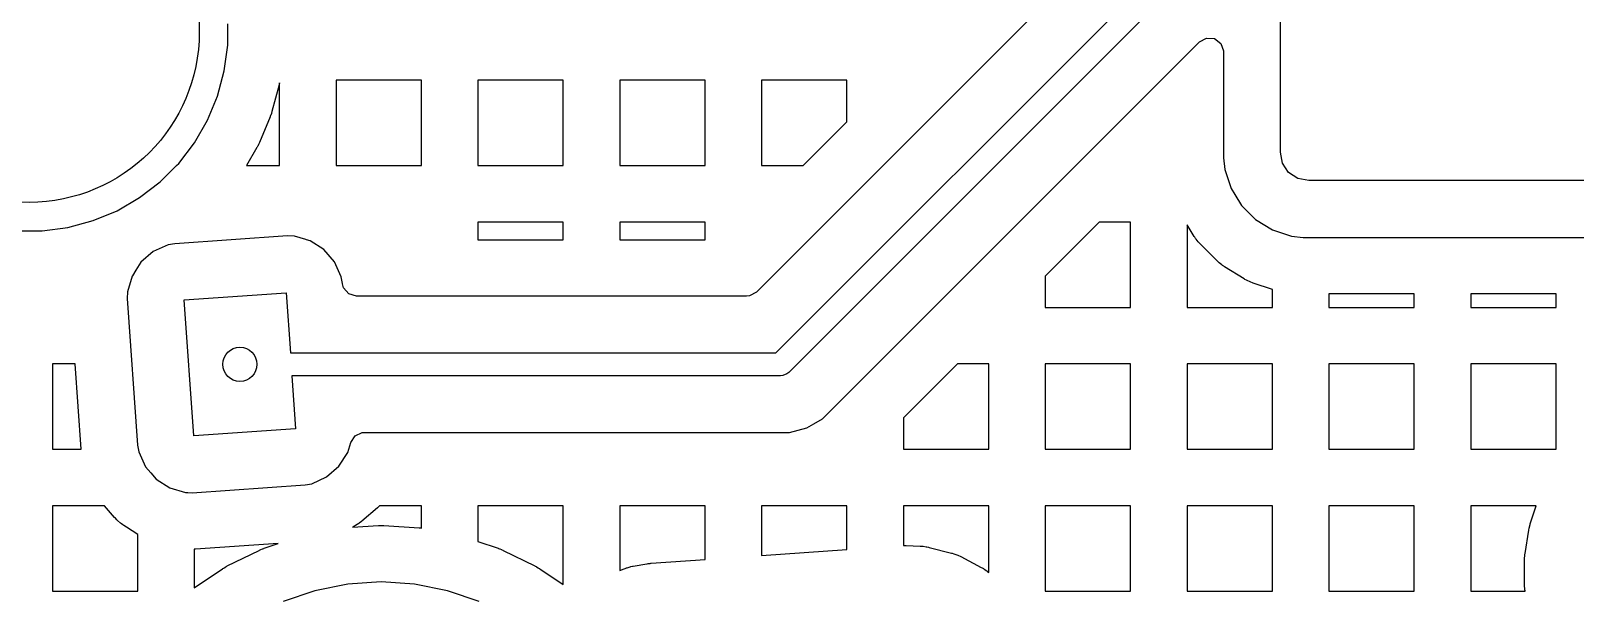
# Model space of a CAD drawing. Extents: x 2.49 to 8.57, y -5.87 to -1.87.
# Drawn here: x 4.556 to 5.092, y -3.685 to -3.487 of the extents above; entities that cross this region are included whole.
import ezdxf

# ---------------------------------------------------------------- set-up
doc = ezdxf.new("R2010")
doc.units = 0
doc.header["$MEASUREMENT"] = 0
doc.layers.add('BLACK', color=7, linetype='CONTINUOUS')

msp = doc.modelspace()

# ---------------------------------------------------------------- linework, layer by layer
at = {"layer": 'BLACK', "linetype": 'CONTINUOUS'}
for p, q in [((4.81437, -3.59888), (5.09939, -3.31386)), ((5.10381, -3.32058), (4.81879, -3.6056)), ((4.9313, -3.45409), (4.80764, -3.57775)), ((4.98937, -3.52925), (4.98937, -3.45051)), ((4.62414, -3.49208), (4.62414, -3.48465)), ((4.62296, -3.50104), (4.62414, -3.49208)), ((4.88007, -3.57218), (4.96133, -3.49093)), ((4.96133, -3.49093), (4.96375, -3.48961)), ((4.96375, -3.48961), (4.96649, -3.4898)), ((4.96649, -3.4898), (4.96869, -3.49145)), ((4.96869, -3.49145), (4.96965, -3.49403)), ((4.96965, -3.49403), (4.96967, -3.49438)), ((4.96967, -3.49438), (4.96967, -3.53121)), ((4.62062, -3.50976), (4.62296, -3.50104)), ((4.64198, -3.5058), (4.63947, -3.51515)), ((4.64202, -3.50565), (4.64198, -3.5058)), ((4.64209, -3.50533), (4.64202, -3.50565)), ((4.64212, -3.50518), (4.64209, -3.50533)), ((4.64213, -3.50514), (4.64212, -3.50518)), ((4.64213, -3.53386), (4.64213, -3.50514)), ((4.69134, -3.50425), (4.66174, -3.50425)), ((4.66174, -3.50425), (4.66174, -3.53386)), ((4.69134, -3.53386), (4.69134, -3.50425)), ((4.74056, -3.50425), (4.71095, -3.50425)), ((4.71095, -3.50425), (4.71095, -3.53386)), ((4.74056, -3.53386), (4.74056, -3.50425)), ((4.78977, -3.50425), (4.76016, -3.50425)), ((4.76016, -3.50425), (4.76016, -3.53386)), ((4.78977, -3.53386), (4.78977, -3.50425)), ((4.83898, -3.50425), (4.80938, -3.50425)), ((4.80938, -3.50425), (4.80938, -3.53386)), ((4.83898, -3.51868), (4.83898, -3.50425)), ((4.61716, -3.51811), (4.62062, -3.50976)), ((4.61264, -3.52593), (4.61716, -3.51811)), ((4.63886, -3.51697), (4.63515, -3.52591)), ((4.63891, -3.51682), (4.63886, -3.51697)), ((4.63903, -3.51652), (4.63891, -3.51682)), ((4.63908, -3.51637), (4.63903, -3.51652)), ((4.63929, -3.51576), (4.63908, -3.51637)), ((4.63934, -3.51561), (4.63929, -3.51576)), ((4.63943, -3.5153), (4.63934, -3.51561)), ((4.63947, -3.51515), (4.63943, -3.5153)), ((4.8238, -3.53386), (4.83898, -3.51868)), ((4.60714, -3.5331), (4.61264, -3.52593)), ((4.6343, -3.52764), (4.63071, -3.53386)), ((4.63438, -3.5275), (4.6343, -3.52764)), ((4.63453, -3.52721), (4.63438, -3.5275)), ((4.6346, -3.52707), (4.63453, -3.52721)), ((4.63489, -3.5265), (4.6346, -3.52707)), ((4.63496, -3.52635), (4.63489, -3.5265)), ((4.63509, -3.52606), (4.63496, -3.52635)), ((4.63515, -3.52591), (4.63509, -3.52606)), ((4.99012, -3.53301), (4.98937, -3.52925)), ((4.60076, -3.53949), (4.60639, -3.53386)), ((4.60639, -3.53386), (4.60714, -3.5331)), ((4.60714, -3.5331), (4.60714, -3.5331)), ((4.60714, -3.5331), (4.60714, -3.5331)), ((4.63071, -3.53386), (4.64213, -3.53386)), ((4.66174, -3.53386), (4.69134, -3.53386)), ((4.71095, -3.53386), (4.74056, -3.53386)), ((4.76016, -3.53386), (4.78977, -3.53386)), ((4.80938, -3.53386), (4.8238, -3.53386)), ((4.96967, -3.53121), (4.96967, -3.53122)), ((4.96967, -3.53122), (4.97008, -3.53526)), ((4.97008, -3.53526), (4.97008, -3.53526)), ((4.97008, -3.53526), (4.97225, -3.54182)), ((4.99225, -3.53621), (4.99012, -3.53301)), ((4.59359, -3.54499), (4.60076, -3.53949)), ((4.60076, -3.53949), (4.60076, -3.53949)), ((4.60076, -3.53949), (4.60076, -3.53949)), ((4.99545, -3.53834), (4.99225, -3.53621)), ((4.99921, -3.53909), (4.99545, -3.53834)), ((5.13628, -3.53909), (4.99921, -3.53909)), ((4.58577, -3.54951), (4.59359, -3.54499)), ((4.97225, -3.54182), (4.97225, -3.54182)), ((4.97225, -3.54182), (4.97355, -3.54393)), ((4.97355, -3.54393), (4.97588, -3.5477)), ((4.57742, -3.55296), (4.58577, -3.54951)), ((4.97588, -3.5477), (4.98076, -3.55258)), ((4.5507, -3.55648), (4.55974, -3.55648)), ((4.55974, -3.55648), (4.56869, -3.5553)), ((4.55974, -3.55648), (4.55974, -3.55648)), ((4.56869, -3.5553), (4.57742, -3.55296)), ((4.74056, -3.55347), (4.71095, -3.55347)), ((4.71095, -3.55347), (4.71095, -3.55957)), ((4.74056, -3.55957), (4.74056, -3.55347)), ((4.78977, -3.55347), (4.76016, -3.55347)), ((4.76016, -3.55347), (4.76016, -3.55957)), ((4.78977, -3.55957), (4.78977, -3.55347)), ((4.92652, -3.55347), (4.9078, -3.57218)), ((4.93741, -3.55347), (4.92652, -3.55347)), ((4.93741, -3.58307), (4.93741, -3.55347)), ((4.95949, -3.55848), (4.95701, -3.55446)), ((4.95701, -3.55446), (4.95701, -3.58307)), ((4.98076, -3.55258), (4.98664, -3.55621)), ((4.98664, -3.55621), (4.9932, -3.55838)), ((4.6035, -3.56138), (4.59834, -3.56373)), ((4.60582, -3.56097), (4.6035, -3.56138)), ((4.6035, -3.56138), (4.6035, -3.56138)), ((4.64493, -3.55823), (4.60582, -3.56097)), ((4.60582, -3.56097), (4.60582, -3.56097)), ((4.64729, -3.55832), (4.64493, -3.55823)), ((4.64493, -3.55823), (4.64493, -3.55823)), ((4.65121, -3.55948), (4.64729, -3.55832)), ((4.64729, -3.55832), (4.64729, -3.55832)), ((4.65153, -3.55957), (4.65121, -3.55948)), ((4.65272, -3.55992), (4.65153, -3.55957)), ((4.65748, -3.56299), (4.65272, -3.55992)), ((4.71095, -3.55957), (4.74056, -3.55957)), ((4.76016, -3.55957), (4.78977, -3.55957)), ((4.95965, -3.55871), (4.95949, -3.55848)), ((4.95997, -3.55918), (4.95965, -3.55871)), ((4.96014, -3.55941), (4.95997, -3.55918)), ((4.96085, -3.56031), (4.96014, -3.55941)), ((4.96103, -3.56052), (4.96085, -3.56031)), ((4.96142, -3.56095), (4.96103, -3.56052)), ((4.96161, -3.56116), (4.96142, -3.56095)), ((4.9673, -3.56685), (4.96161, -3.56116)), ((4.9932, -3.55838), (4.99724, -3.55879)), ((4.99724, -3.55879), (5.12662, -3.55879)), ((4.59405, -3.56743), (4.59226, -3.5702)), ((4.59834, -3.56373), (4.59405, -3.56743)), ((4.59834, -3.56373), (4.59834, -3.56373)), ((4.66119, -3.56728), (4.65748, -3.56299)), ((4.66353, -3.57244), (4.66119, -3.56728)), ((4.66119, -3.56728), (4.66119, -3.56728)), ((4.66119, -3.56728), (4.66119, -3.56728)), ((4.96751, -3.56704), (4.9673, -3.56685)), ((4.96794, -3.56742), (4.96751, -3.56704)), ((4.96815, -3.56761), (4.96794, -3.56742)), ((4.96905, -3.56831), (4.96815, -3.56761)), ((4.59098, -3.57219), (4.58938, -3.57763)), ((4.59107, -3.57206), (4.59098, -3.57219)), ((4.59226, -3.5702), (4.59107, -3.57206)), ((4.66395, -3.57476), (4.66353, -3.57244)), ((4.83532, -3.61693), (4.88007, -3.57218)), ((4.9078, -3.57218), (4.9078, -3.58307)), ((4.96928, -3.56848), (4.96905, -3.56831)), ((4.96975, -3.56881), (4.96928, -3.56848)), ((4.96998, -3.56897), (4.96975, -3.56881)), ((4.97683, -3.57319), (4.96998, -3.56897)), ((4.97708, -3.57334), (4.97683, -3.57319)), ((4.97758, -3.57361), (4.97708, -3.57334)), ((4.58938, -3.57763), (4.58929, -3.57998)), ((4.58938, -3.57763), (4.58938, -3.57763)), ((4.60908, -3.58049), (4.64442, -3.57802)), ((4.64442, -3.57802), (4.64588, -3.59888)), ((4.66396, -3.57489), (4.66395, -3.57476)), ((4.66395, -3.57476), (4.66395, -3.57476)), ((4.664, -3.57489), (4.66396, -3.57489)), ((4.66437, -3.57632), (4.664, -3.57489)), ((4.66617, -3.5784), (4.66437, -3.57632)), ((4.66881, -3.57918), (4.66617, -3.5784)), ((4.80764, -3.57775), (4.80523, -3.57907)), ((4.97784, -3.57374), (4.97758, -3.57361)), ((4.97887, -3.57422), (4.97784, -3.57374)), ((4.97913, -3.57433), (4.97887, -3.57422)), ((4.97966, -3.57454), (4.97913, -3.57433)), ((4.97993, -3.57464), (4.97966, -3.57454)), ((4.98662, -3.57686), (4.97993, -3.57464)), ((4.98662, -3.58307), (4.98662, -3.57686)), ((5.03583, -3.5784), (5.00623, -3.5784)), ((5.00623, -3.5784), (5.00623, -3.58307)), ((5.03583, -3.58307), (5.03583, -3.5784)), ((5.08505, -3.5784), (5.05544, -3.5784)), ((5.05544, -3.5784), (5.05544, -3.58307)), ((5.08505, -3.58307), (5.08505, -3.5784)), ((4.58929, -3.57998), (4.58929, -3.57998)), ((4.58929, -3.57998), (4.59285, -3.63087)), ((4.61237, -3.62762), (4.60908, -3.58049)), ((4.80419, -3.57918), (4.66881, -3.57918)), ((4.80523, -3.57907), (4.80419, -3.57918)), ((4.9078, -3.58307), (4.93741, -3.58307)), ((4.95701, -3.58307), (4.98662, -3.58307)), ((5.00623, -3.58307), (5.03583, -3.58307)), ((5.05544, -3.58307), (5.08505, -3.58307)), ((4.64588, -3.59888), (4.81437, -3.59888)), ((4.57122, -3.60268), (4.56331, -3.60268)), ((4.56331, -3.60268), (4.56331, -3.63228)), ((4.57329, -3.63228), (4.57122, -3.60268)), ((4.81879, -3.6056), (4.81819, -3.60609)), ((4.87731, -3.60268), (4.85859, -3.6214)), ((4.8882, -3.60268), (4.87731, -3.60268)), ((4.8882, -3.63228), (4.8882, -3.60268)), ((4.93741, -3.60268), (4.9078, -3.60268)), ((4.9078, -3.60268), (4.9078, -3.63228)), ((4.93741, -3.63228), (4.93741, -3.60268)), ((4.98662, -3.60268), (4.95701, -3.60268)), ((4.95701, -3.60268), (4.95701, -3.63228)), ((4.98662, -3.63228), (4.98662, -3.60268)), ((5.03583, -3.60268), (5.00623, -3.60268)), ((5.00623, -3.60268), (5.00623, -3.63228)), ((5.03583, -3.63228), (5.03583, -3.60268)), ((5.08505, -3.60268), (5.05544, -3.60268)), ((5.05544, -3.60268), (5.05544, -3.63228)), ((5.08505, -3.61863), (5.08505, -3.60268)), ((4.816, -3.60676), (4.64643, -3.60676)), ((4.64643, -3.60676), (4.64772, -3.62515)), ((4.81677, -3.60668), (4.816, -3.60676)), ((4.81819, -3.60609), (4.81677, -3.60668)), ((4.82749, -3.62348), (4.83052, -3.62174)), ((4.83052, -3.62174), (4.83086, -3.6214)), ((4.83086, -3.6214), (4.83492, -3.61734)), ((4.83492, -3.61734), (4.83532, -3.61693)), ((4.83492, -3.61734), (4.83492, -3.61734)), ((4.83532, -3.61693), (4.83532, -3.61693)), ((4.85859, -3.6214), (4.85859, -3.63228)), ((5.08505, -3.63228), (5.08505, -3.61863)), ((4.64772, -3.62515), (4.61237, -3.62762)), ((4.66833, -3.62765), (4.67084, -3.62651)), ((4.67084, -3.62651), (4.67153, -3.62646)), ((4.67153, -3.62646), (4.81259, -3.62646)), ((4.81259, -3.62646), (4.81259, -3.62646)), ((4.81259, -3.62646), (4.81289, -3.62646)), ((4.81289, -3.62646), (4.81912, -3.62646)), ((4.81912, -3.62646), (4.82513, -3.62485)), ((4.81912, -3.62646), (4.81912, -3.62646)), ((4.82513, -3.62485), (4.82749, -3.62348)), ((4.56331, -3.63228), (4.57329, -3.63228)), ((4.59285, -3.63087), (4.59285, -3.63087)), ((4.59285, -3.63087), (4.59326, -3.6332)), ((4.66581, -3.63345), (4.66684, -3.62996)), ((4.66684, -3.62996), (4.66833, -3.62765)), ((4.85859, -3.63228), (4.8882, -3.63228)), ((4.9078, -3.63228), (4.93741, -3.63228)), ((4.95701, -3.63228), (4.98662, -3.63228)), ((5.00623, -3.63228), (5.03583, -3.63228)), ((5.05544, -3.63228), (5.08505, -3.63228)), ((4.59326, -3.6332), (4.59326, -3.6332)), ((4.59326, -3.6332), (4.59561, -3.63836)), ((4.66274, -3.63821), (4.66581, -3.63345)), ((4.59561, -3.63836), (4.59561, -3.63836)), ((4.59561, -3.63836), (4.59746, -3.6405)), ((4.59746, -3.6405), (4.59931, -3.64264)), ((4.59931, -3.64264), (4.60407, -3.64571)), ((4.6533, -3.64426), (4.65845, -3.64191)), ((4.65845, -3.64191), (4.66274, -3.63821)), ((4.60407, -3.64571), (4.60951, -3.64732)), ((4.60951, -3.64732), (4.61029, -3.64735)), ((4.61029, -3.64735), (4.61187, -3.64741)), ((4.61187, -3.64741), (4.65097, -3.64467)), ((4.61187, -3.64741), (4.61187, -3.64741)), ((4.61187, -3.64741), (4.61187, -3.64741)), ((4.65097, -3.64467), (4.6533, -3.64426)), ((4.58139, -3.65189), (4.56331, -3.65189)), ((4.56331, -3.65189), (4.56331, -3.6815)), ((4.58493, -3.65599), (4.58139, -3.65189)), ((4.67609, -3.65259), (4.67074, -3.65721)), ((4.67634, -3.65235), (4.67609, -3.65259)), ((4.67681, -3.65189), (4.67634, -3.65235)), ((4.69134, -3.65189), (4.67681, -3.65189)), ((4.69134, -3.65963), (4.69134, -3.65189)), ((4.74056, -3.65189), (4.71095, -3.65189)), ((4.71095, -3.65189), (4.71095, -3.66425)), ((4.74056, -3.67438), (4.74056, -3.65189)), ((4.78977, -3.65189), (4.76016, -3.65189)), ((4.76016, -3.65189), (4.76016, -3.67438)), ((4.78977, -3.66916), (4.78977, -3.65189)), ((4.83898, -3.65189), (4.80938, -3.65189)), ((4.80938, -3.65189), (4.80938, -3.66916)), ((4.83898, -3.66573), (4.83898, -3.65189)), ((4.8882, -3.65189), (4.85859, -3.65189)), ((4.85859, -3.65189), (4.85859, -3.66573)), ((4.8882, -3.67501), (4.8882, -3.65189)), ((4.93741, -3.65189), (4.9078, -3.65189)), ((4.9078, -3.65189), (4.9078, -3.6815)), ((4.93741, -3.6815), (4.93741, -3.65189)), ((4.98662, -3.65189), (4.95701, -3.65189)), ((4.95701, -3.65189), (4.95701, -3.6815)), ((4.98662, -3.6815), (4.98662, -3.65189)), ((5.03583, -3.65189), (5.00623, -3.65189)), ((5.00623, -3.65189), (5.00623, -3.6815)), ((5.03583, -3.6815), (5.03583, -3.65189)), ((5.07811, -3.65189), (5.05544, -3.65189)), ((5.05544, -3.65189), (5.05544, -3.6815)), ((5.07608, -3.65816), (5.07811, -3.65189)), ((4.58517, -3.65625), (4.58493, -3.65599)), ((4.58566, -3.65674), (4.58517, -3.65625)), ((4.58592, -3.65698), (4.58566, -3.65674)), ((4.58698, -3.6579), (4.58592, -3.65698)), ((4.58725, -3.65812), (4.58698, -3.6579)), ((4.58781, -3.65854), (4.58725, -3.65812)), ((4.5881, -3.65874), (4.58781, -3.65854)), ((4.58901, -3.65933), (4.5881, -3.65874)), ((4.66748, -3.65933), (4.67642, -3.65875)), ((4.66752, -3.65931), (4.66748, -3.65933)), ((4.66814, -3.65898), (4.66752, -3.65931)), ((4.66844, -3.6588), (4.66814, -3.65898)), ((4.66962, -3.65804), (4.66844, -3.6588)), ((4.6699, -3.65785), (4.66962, -3.65804)), ((4.67047, -3.65743), (4.6699, -3.65785)), ((4.67074, -3.65721), (4.67047, -3.65743)), ((4.67642, -3.65875), (4.67658, -3.65874)), ((4.67658, -3.65874), (4.6769, -3.65873)), ((4.6769, -3.65873), (4.67706, -3.65873)), ((4.67706, -3.65873), (4.6777, -3.65873)), ((4.6777, -3.65873), (4.67786, -3.65873)), ((4.67786, -3.65873), (4.67818, -3.65874)), ((4.67818, -3.65874), (4.67834, -3.65875)), ((4.67834, -3.65875), (4.69057, -3.65955)), ((5.07569, -3.65965), (5.07587, -3.6589)), ((5.07587, -3.6589), (5.07592, -3.65871)), ((5.07592, -3.65871), (5.07602, -3.65834)), ((5.07602, -3.65834), (5.07608, -3.65816)), ((4.59292, -3.66185), (4.58901, -3.65933)), ((4.59292, -3.66425), (4.59292, -3.66185)), ((4.59292, -3.667), (4.59292, -3.66425)), ((4.69057, -3.65955), (4.69073, -3.65956)), ((4.69073, -3.65956), (4.69105, -3.65959)), ((4.69105, -3.65959), (4.69121, -3.65961)), ((4.69121, -3.65961), (4.69134, -3.65963)), ((4.71095, -3.66425), (4.71796, -3.66663)), ((5.07426, -3.66851), (5.07554, -3.6604)), ((5.07554, -3.6604), (5.07557, -3.66021)), ((5.07557, -3.66021), (5.07565, -3.65983)), ((5.07565, -3.65983), (5.07569, -3.65965)), ((4.59292, -3.6815), (4.59292, -3.667)), ((4.61258, -3.667), (4.61253, -3.667)), ((4.61253, -3.667), (4.61253, -3.68032)), ((4.61284, -3.66699), (4.61258, -3.667)), ((4.61297, -3.66698), (4.61284, -3.66699)), ((4.64166, -3.66498), (4.61297, -3.66698)), ((4.62402, -3.67279), (4.63502, -3.66737)), ((4.63502, -3.66737), (4.63516, -3.6673)), ((4.63516, -3.6673), (4.63545, -3.66716)), ((4.63545, -3.66716), (4.6356, -3.6671)), ((4.6356, -3.6671), (4.63619, -3.66685)), ((4.63619, -3.66685), (4.63634, -3.6668)), ((4.63634, -3.6668), (4.63664, -3.66668)), ((4.63664, -3.66668), (4.63679, -3.66663)), ((4.63679, -3.66663), (4.64166, -3.66498)), ((4.71796, -3.66663), (4.71812, -3.66668)), ((4.71812, -3.66668), (4.71842, -3.6668)), ((4.71842, -3.6668), (4.71856, -3.66685)), ((4.71856, -3.66685), (4.71916, -3.6671)), ((4.71916, -3.6671), (4.7193, -3.66716)), ((4.7193, -3.66716), (4.7196, -3.6673)), ((4.7196, -3.6673), (4.71974, -3.66737)), ((4.71974, -3.66737), (4.73074, -3.67279)), ((4.78977, -3.67053), (4.78977, -3.66916)), ((4.80938, -3.66916), (4.83898, -3.66708)), ((4.83898, -3.66708), (4.83898, -3.66573)), ((4.85859, -3.66573), (4.859, -3.66572)), ((4.859, -3.66572), (4.85913, -3.66572)), ((4.85913, -3.66572), (4.85938, -3.66572)), ((4.85938, -3.66572), (4.8595, -3.66573)), ((4.8595, -3.66573), (4.86435, -3.66588)), ((4.86435, -3.66588), (4.86462, -3.6659)), ((4.86462, -3.6659), (4.86515, -3.66594)), ((4.86515, -3.66594), (4.86542, -3.66597)), ((4.86542, -3.66597), (4.86648, -3.66612)), ((4.86648, -3.66612), (4.86674, -3.66617)), ((4.86674, -3.66617), (4.86727, -3.66627)), ((4.86727, -3.66627), (4.86753, -3.66633)), ((4.86753, -3.66633), (4.87529, -3.66832)), ((4.87529, -3.66832), (4.87556, -3.66839)), ((4.87556, -3.66839), (4.87611, -3.66857)), ((4.87611, -3.66857), (4.87638, -3.66866)), ((4.87638, -3.66866), (4.87744, -3.66907)), ((4.87744, -3.66907), (4.8777, -3.66918)), ((4.8777, -3.66918), (4.87823, -3.66942)), ((4.87823, -3.66942), (4.87848, -3.66954)), ((4.87848, -3.66954), (4.88561, -3.67328)), ((5.07411, -3.67004), (5.07417, -3.66927)), ((5.07417, -3.66927), (5.07418, -3.66908)), ((5.07418, -3.66908), (5.07423, -3.6687)), ((5.07423, -3.6687), (5.07426, -3.66851)), ((4.61253, -3.68032), (4.62236, -3.67375)), ((4.62236, -3.67375), (4.62249, -3.67366)), ((4.62249, -3.67366), (4.62277, -3.67349)), ((4.62277, -3.67349), (4.6229, -3.67341)), ((4.6229, -3.67341), (4.62346, -3.67309)), ((4.62346, -3.67309), (4.6236, -3.67301)), ((4.6236, -3.67301), (4.62388, -3.67286)), ((4.62388, -3.67286), (4.62402, -3.67279)), ((4.73074, -3.67279), (4.73088, -3.67286)), ((4.73088, -3.67286), (4.73116, -3.67301)), ((4.73116, -3.67301), (4.7313, -3.67309)), ((4.7313, -3.67309), (4.73186, -3.67341)), ((4.73186, -3.67341), (4.73199, -3.67349)), ((4.73199, -3.67349), (4.73227, -3.67366)), ((4.73227, -3.67366), (4.7324, -3.67375)), ((4.7324, -3.67375), (4.74056, -3.6792)), ((4.74056, -3.6792), (4.74056, -3.67438)), ((4.76016, -3.67438), (4.76176, -3.67373)), ((4.76176, -3.67373), (4.76201, -3.67363)), ((4.76201, -3.67363), (4.76251, -3.67346)), ((4.76251, -3.67346), (4.76277, -3.67338)), ((4.76277, -3.67338), (4.7638, -3.67308)), ((4.7638, -3.67308), (4.76405, -3.67301)), ((4.76405, -3.67301), (4.76458, -3.67289)), ((4.76458, -3.67289), (4.76484, -3.67284)), ((4.76484, -3.67284), (4.76962, -3.67201)), ((4.76962, -3.67201), (4.76974, -3.67199)), ((4.76974, -3.67199), (4.76999, -3.67196)), ((4.76999, -3.67196), (4.77011, -3.67194)), ((4.77011, -3.67194), (4.77061, -3.67188)), ((4.77061, -3.67188), (4.77073, -3.67187)), ((4.77073, -3.67187), (4.77098, -3.67184)), ((4.77098, -3.67184), (4.7711, -3.67183)), ((4.7711, -3.67183), (4.78977, -3.67053)), ((4.88561, -3.67328), (4.88586, -3.67342)), ((4.88586, -3.67342), (4.88635, -3.67371)), ((4.88635, -3.67371), (4.88659, -3.67387)), ((4.88659, -3.67387), (4.88753, -3.67451)), ((4.88753, -3.67451), (4.88776, -3.67468)), ((4.88776, -3.67468), (4.8882, -3.67501)), ((5.07407, -3.67081), (5.07408, -3.67062)), ((5.07407, -3.6712), (5.07407, -3.67081)), ((5.07407, -3.67902), (5.07407, -3.6712)), ((5.07408, -3.67062), (5.07409, -3.67023)), ((5.07409, -3.67023), (5.07411, -3.67004)), ((4.66579, -3.67909), (4.6544, -3.68136)), ((4.67738, -3.67833), (4.66579, -3.67909)), ((4.66579, -3.67909), (4.66579, -3.67909)), ((4.66579, -3.67909), (4.66579, -3.67909)), ((4.66579, -3.67909), (4.66579, -3.67909)), ((4.66579, -3.67909), (4.66579, -3.67909)), ((4.68897, -3.67909), (4.67738, -3.67833)), ((4.67738, -3.67833), (4.67738, -3.67833)), ((4.70036, -3.68136), (4.68897, -3.67909)), ((4.68897, -3.67909), (4.68897, -3.67909)), ((4.68897, -3.67909), (4.68897, -3.67909)), ((5.07408, -3.67921), (5.07407, -3.67902)), ((5.07409, -3.6796), (5.07408, -3.67921)), ((5.07411, -3.67979), (5.07409, -3.6796)), ((5.07417, -3.68056), (5.07411, -3.67979)), ((5.07418, -3.68075), (5.07417, -3.68056)), ((4.56331, -3.6815), (4.59292, -3.6815)), ((4.6544, -3.68136), (4.6434, -3.68509)), ((4.6544, -3.68136), (4.6544, -3.68136)), ((4.70077, -3.6815), (4.70036, -3.68136)), ((4.70036, -3.68136), (4.70036, -3.68136)), ((4.70036, -3.68136), (4.70036, -3.68136)), ((4.71136, -3.68509), (4.70077, -3.6815)), ((4.9078, -3.6815), (4.93741, -3.6815)), ((4.95701, -3.6815), (4.98662, -3.6815)), ((5.00623, -3.6815), (5.03583, -3.6815)), ((5.05544, -3.6815), (5.07428, -3.6815)), ((5.07423, -3.68113), (5.07418, -3.68075)), ((5.07426, -3.68132), (5.07423, -3.68113)), ((5.07428, -3.6815), (5.07426, -3.68132))]:
    msp.add_line(p, q, dxfattribs=at)
at = {"layer": 'BLACK'}
for centre, radius in [((4.55522, -3.48756), 0.05906), ((4.6284, -3.60282), 0.00591)]:
    msp.add_circle(centre, radius, dxfattribs=at)

doc.saveas('drawing.dxf')
